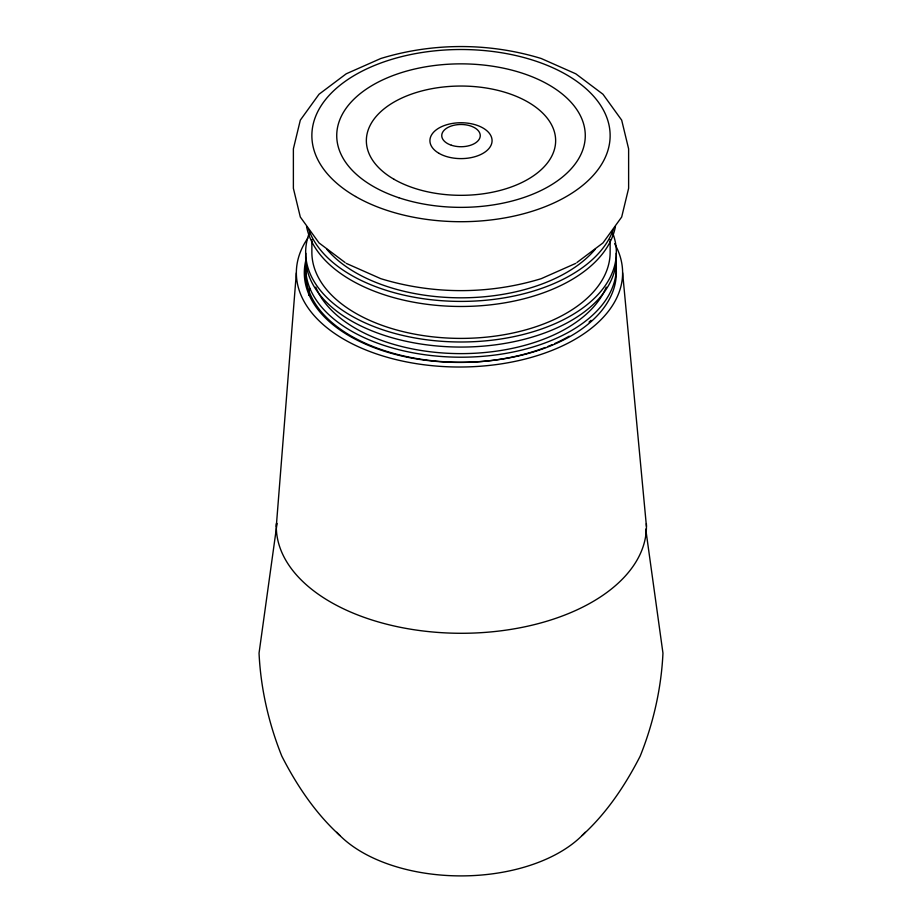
<?xml version="1.0" encoding="UTF-8"?>
<svg xmlns="http://www.w3.org/2000/svg" width="922" height="922" viewBox="0 0 922 922"><rect width="100%" height="100%" fill="white"/><g stroke="black" fill="none" stroke-linecap="round" stroke-linejoin="round"><path stroke-width="1.38" d="M276.289 526.427L296.354 272.889M277.049 523.431L259.047 653.122C260.661 688.319 268.705 723.459 281.809 756.132C296.723 785.337 315.52 813.423 339.918 835.539M308.697 295.397L309.688 288.275M582.082 835.539C606.48 813.423 625.277 785.337 640.191 756.132C653.295 723.459 661.339 688.319 662.953 653.122L645.746 529.124M576.907 262.528L602.965 242.935L621.682 217.027L628.62 188.33L628.62 148.845L621.682 120.148L602.965 94.24L575.777 73.806L541.237 58.512C489.19 42.562 432.81 42.562 380.763 58.512L346.223 73.806L319.035 94.24L300.318 120.148L293.38 148.845L293.38 188.33L300.318 217.027L319.035 242.935L345.093 262.528M575.777 263.369L541.237 278.663C489.19 294.614 432.81 294.614 380.763 278.663L346.223 263.369M622.615 272.774L646.449 526.427M610.134 239.513L610.134 252.305A149.134 86.103 0 0 1 461 338.397A149.134 86.103 0 0 1 311.867 252.305L311.867 239.513M591.048 320.326A155.173 89.584 0 0 1 589.054 322.112M569.208 336.173A155.173 89.584 0 0 1 554.571 343.618M551.967 344.759A155.173 89.584 0 0 1 547.979 346.418M545.282 347.467A155.173 89.584 0 0 1 376.868 348.666A155.173 89.584 0 0 1 305.793 260.5M646.38 523.65A185.08 106.848 0 0 1 461.369 633.287A185.08 106.848 0 0 1 276.358 523.65M614.617 243.708A163.136 94.182 0 0 1 454.212 366.968A163.136 94.182 0 0 1 307.936 237.98M585.159 832.289A139.81 80.721 0 0 1 461 875.9A139.81 80.721 0 0 1 336.841 832.289M616.184 253.262A155.345 89.688 0 0 1 461 347.064A155.345 89.688 0 0 1 305.816 253.262M613.234 229.578A155.345 89.688 0 0 1 461 301.402A155.345 89.688 0 0 1 308.766 229.578M612.738 233.093A155.345 89.688 0 0 1 461 341.993A155.345 89.688 0 0 1 309.262 233.093M615.447 226.42A155.345 89.688 0 0 1 461 306.473A155.345 89.688 0 0 1 306.553 226.42M616.184 268.475A155.345 89.688 0 0 1 461 362.288A155.345 89.688 0 0 1 305.816 268.475M606.227 287.099A149.134 86.103 0 0 1 461 353.622A149.134 86.103 0 0 1 315.773 287.099M615.884 260.649A155.345 89.688 0 0 1 461 357.206A155.345 89.688 0 0 1 306.116 260.649M595.209 249.251A149.134 86.103 0 0 1 461 297.818A149.134 86.103 0 0 1 326.791 249.251M439.033 153.363A31.071 17.933 0 0 0 491.011 145.319A31.071 17.933 0 0 0 452.956 123.352A31.071 17.933 0 0 0 439.033 153.363M451.365 145.238A19.258 11.122 0 0 0 480.258 135.603A19.258 11.122 0 0 0 451.365 125.98A19.258 11.122 0 0 0 451.365 145.238M355.546 196.49A149.134 86.103 0 0 0 605.051 157.893A149.134 86.103 0 0 0 422.403 52.439A149.134 86.103 0 0 0 355.546 196.49M394.074 179.317A94.643 54.64 0 0 0 552.416 154.827A94.643 54.64 0 0 0 436.509 87.901A94.643 54.64 0 0 0 394.074 179.317M398.857 197.746A124.274 71.755 0 0 0 585.274 135.603A124.274 71.755 0 0 0 398.857 73.472A124.274 71.755 0 0 0 398.857 197.746"/></g></svg>
